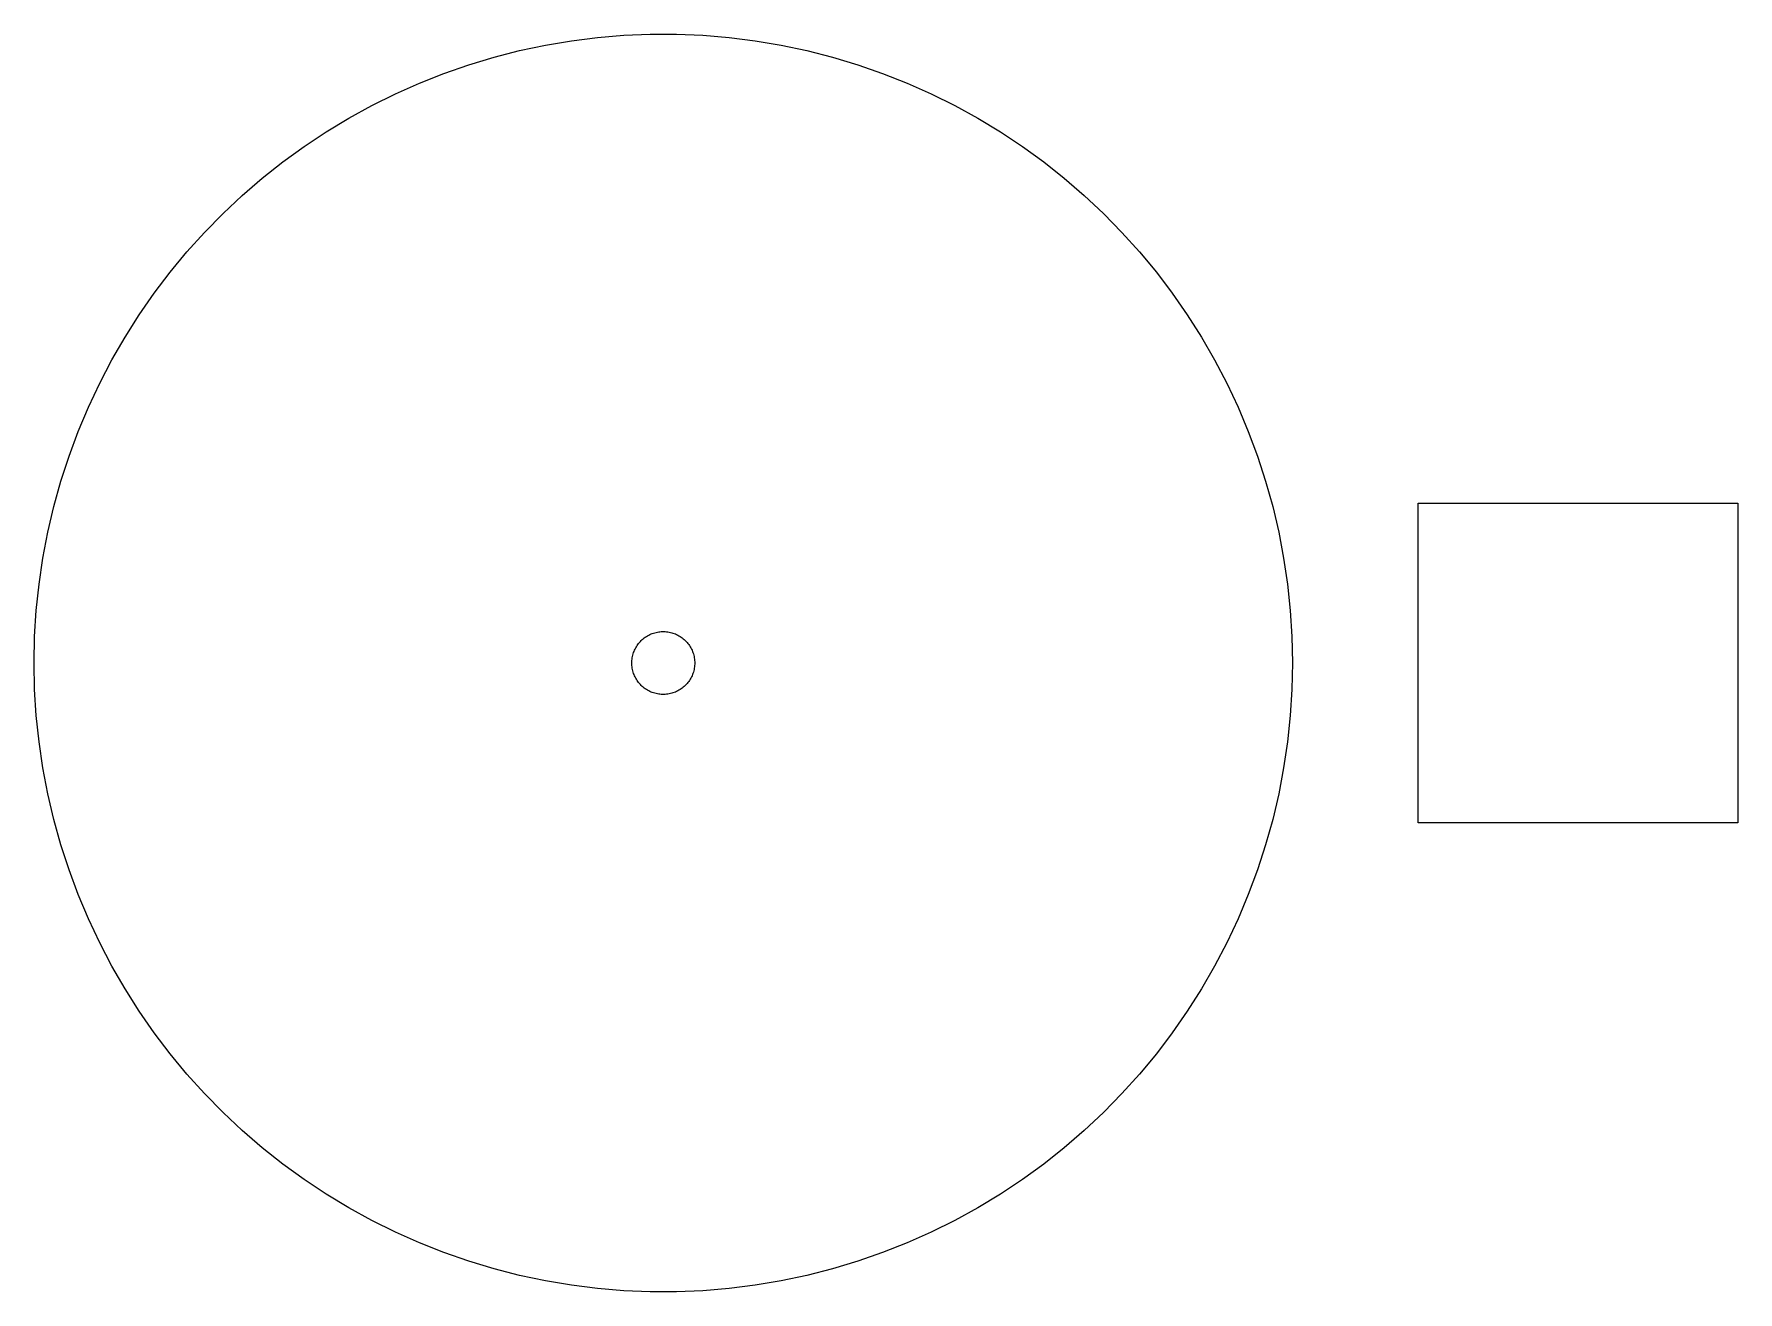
# Model space of a CAD drawing. Header units: millimetres. Extents: x -50 to 85, y -50 to 50.
import ezdxf

# ---------------------------------------------------------------- set-up
doc = ezdxf.new("R2010")
doc.units = ezdxf.units.MM
doc.layers.get('0').update_dxf_attribs({"linetype": 'CONTINUOUS', "lineweight": 0})

msp = doc.modelspace()

# ---------------------------------------------------------------- linework, layer by layer
for p, q in [((-11.418, 48.679), (-9.369, 49.114)), ((-9.369, 49.114), (-7.304, 49.464)), ((-7.304, 49.464), (-5.226, 49.726)), ((-5.226, 49.726), (-3.14, 49.901)), ((-3.14, 49.901), (-1.047, 49.989)), ((-1.047, 49.989), (1.047, 49.989)), ((1.047, 49.989), (3.14, 49.901)), ((3.14, 49.901), (5.226, 49.726)), ((5.226, 49.726), (7.304, 49.464)), ((7.304, 49.464), (9.369, 49.114)), ((9.369, 49.114), (11.418, 48.679)), ((-17.429, 46.864), (-15.451, 47.553)), ((-15.451, 47.553), (-13.446, 48.158)), ((-13.446, 48.158), (-11.418, 48.679)), ((11.418, 48.679), (13.446, 48.158)), ((13.446, 48.158), (15.451, 47.553)), ((15.451, 47.553), (17.429, 46.864)), ((-21.289, 45.241), (-19.376, 46.093)), ((-19.376, 46.093), (-17.429, 46.864)), ((17.429, 46.864), (19.376, 46.093)), ((19.376, 46.093), (21.289, 45.241)), ((-23.165, 44.31), (-21.289, 45.241)), ((21.289, 45.241), (23.165, 44.31)), ((-25, 43.301), (-23.165, 44.31)), ((23.165, 44.31), (25, 43.301)), ((-28.536, 41.057), (-26.791, 42.216)), ((-26.791, 42.216), (-25, 43.301)), ((25, 43.301), (26.791, 42.216)), ((26.791, 42.216), (28.536, 41.057)), ((-30.23, 39.826), (-28.536, 41.057)), ((28.536, 41.057), (30.23, 39.826)), ((-31.871, 38.526), (-30.23, 39.826)), ((30.23, 39.826), (31.871, 38.526)), ((-33.457, 37.157), (-31.871, 38.526)), ((31.871, 38.526), (33.457, 37.157)), ((-34.983, 35.724), (-33.457, 37.157)), ((33.457, 37.157), (34.983, 35.724)), ((-36.448, 34.227), (-34.983, 35.724)), ((34.983, 35.724), (36.448, 34.227)), ((-37.85, 32.671), (-36.448, 34.227)), ((36.448, 34.227), (37.85, 32.671)), ((-39.185, 31.057), (-37.85, 32.671)), ((37.85, 32.671), (39.185, 31.057)), ((-40.451, 29.389), (-39.185, 31.057)), ((39.185, 31.057), (40.451, 29.389)), ((-41.646, 27.67), (-40.451, 29.389)), ((40.451, 29.389), (41.646, 27.67)), ((-42.768, 25.901), (-41.646, 27.67)), ((41.646, 27.67), (42.768, 25.901)), ((-43.815, 24.088), (-42.768, 25.901)), ((42.768, 25.901), (43.815, 24.088)), ((-44.786, 22.232), (-43.815, 24.088)), ((43.815, 24.088), (44.786, 22.232)), ((-45.677, 20.337), (-44.786, 22.232)), ((44.786, 22.232), (45.677, 20.337)), ((-46.489, 18.406), (-45.677, 20.337)), ((45.677, 20.337), (46.489, 18.406)), ((-47.219, 16.443), (-46.489, 18.406)), ((46.489, 18.406), (47.219, 16.443)), ((-47.866, 14.452), (-47.219, 16.443)), ((47.219, 16.443), (47.866, 14.452)), ((-48.429, 12.434), (-47.866, 14.452)), ((47.866, 14.452), (48.429, 12.434)), ((-48.907, 10.396), (-48.429, 12.434)), ((48.429, 12.434), (48.907, 10.396)), ((60, -12.7), (60, 12.7)), ((60, 12.7), (85.4, 12.7)), ((85.4, 12.7), (85.4, -12.7)), ((-49.3, 8.338), (-48.907, 10.396)), ((48.907, 10.396), (49.3, 8.338)), ((-49.606, 6.267), (-49.3, 8.338)), ((49.3, 8.338), (49.606, 6.267)), ((-49.825, 4.184), (-49.606, 6.267)), ((49.606, 6.267), (49.825, 4.184)), ((-49.956, 2.094), (-49.825, 4.184)), ((49.825, 4.184), (49.956, 2.094)), ((-50, 0), (-49.956, 2.094)), ((-2.138, 1.295), (-2.082, 1.383)), ((-2.082, 1.383), (-2.023, 1.469)), ((-2.023, 1.469), (-1.959, 1.553)), ((-1.959, 1.553), (-1.892, 1.634)), ((-1.892, 1.634), (-1.822, 1.711)), ((-1.822, 1.711), (-1.749, 1.786)), ((-1.749, 1.786), (-1.673, 1.858)), ((-1.673, 1.858), (-1.594, 1.926)), ((-1.594, 1.926), (-1.511, 1.991)), ((-1.511, 1.991), (-1.427, 2.053)), ((-1.427, 2.053), (-1.34, 2.111)), ((-1.34, 2.111), (-1.25, 2.165)), ((-1.25, 2.165), (-1.158, 2.216)), ((-1.158, 2.216), (-1.064, 2.262)), ((-1.064, 2.262), (-0.969, 2.305)), ((-0.969, 2.305), (-0.871, 2.343)), ((-0.871, 2.343), (-0.773, 2.378)), ((-0.773, 2.378), (-0.672, 2.408)), ((-0.672, 2.408), (-0.571, 2.434)), ((-0.571, 2.434), (-0.468, 2.456)), ((-0.468, 2.456), (-0.365, 2.473)), ((-0.365, 2.473), (-0.261, 2.486)), ((-0.261, 2.486), (-0.157, 2.495)), ((-0.157, 2.495), (-0.052, 2.499)), ((-0.052, 2.499), (0.052, 2.499)), ((0.052, 2.499), (0.157, 2.495)), ((0.157, 2.495), (0.261, 2.486)), ((0.261, 2.486), (0.365, 2.473)), ((0.365, 2.473), (0.468, 2.456)), ((0.468, 2.456), (0.571, 2.434)), ((0.571, 2.434), (0.672, 2.408)), ((0.672, 2.408), (0.773, 2.378)), ((0.773, 2.378), (0.871, 2.343)), ((0.871, 2.343), (0.969, 2.305)), ((0.969, 2.305), (1.064, 2.262)), ((1.064, 2.262), (1.158, 2.216)), ((1.158, 2.216), (1.25, 2.165)), ((1.25, 2.165), (1.34, 2.111)), ((1.34, 2.111), (1.427, 2.053)), ((1.427, 2.053), (1.511, 1.991)), ((1.511, 1.991), (1.594, 1.926)), ((1.594, 1.926), (1.673, 1.858)), ((1.673, 1.858), (1.749, 1.786)), ((1.749, 1.786), (1.822, 1.711)), ((1.822, 1.711), (1.892, 1.634)), ((1.892, 1.634), (1.959, 1.553)), ((1.959, 1.553), (2.023, 1.469)), ((2.023, 1.469), (2.082, 1.383)), ((2.082, 1.383), (2.138, 1.295)), ((49.956, 2.094), (50, 0)), ((-49.956, -2.094), (-50, 0)), ((-2.5, 0), (-2.498, 0.105)), ((-2.498, -0.105), (-2.5, 0)), ((-2.498, 0.105), (-2.491, 0.209)), ((-2.491, 0.209), (-2.48, 0.313)), ((-2.48, 0.313), (-2.465, 0.417)), ((-2.465, 0.417), (-2.445, 0.52)), ((-2.445, 0.52), (-2.421, 0.622)), ((-2.421, 0.622), (-2.393, 0.723)), ((-2.393, 0.723), (-2.361, 0.822)), ((-2.361, 0.822), (-2.324, 0.92)), ((-2.324, 0.92), (-2.284, 1.017)), ((-2.284, 1.017), (-2.239, 1.112)), ((-2.239, 1.112), (-2.191, 1.204)), ((-2.191, 1.204), (-2.138, 1.295)), ((2.138, 1.295), (2.191, 1.204)), ((2.191, 1.204), (2.239, 1.112)), ((2.239, 1.112), (2.284, 1.017)), ((2.284, 1.017), (2.324, 0.92)), ((2.324, 0.92), (2.361, 0.822)), ((2.361, 0.822), (2.393, 0.723)), ((2.393, 0.723), (2.421, 0.622)), ((2.421, 0.622), (2.445, 0.52)), ((2.445, 0.52), (2.465, 0.417)), ((2.465, 0.417), (2.48, 0.313)), ((2.48, 0.313), (2.491, 0.209)), ((2.491, 0.209), (2.498, 0.105)), ((2.498, 0.105), (2.5, 0)), ((2.5, 0), (2.498, -0.105)), ((50, 0), (49.956, -2.094)), ((-2.491, -0.209), (-2.498, -0.105)), ((-2.48, -0.313), (-2.491, -0.209)), ((-2.465, -0.417), (-2.48, -0.313)), ((-2.445, -0.52), (-2.465, -0.417)), ((-2.421, -0.622), (-2.445, -0.52)), ((-2.393, -0.723), (-2.421, -0.622)), ((-2.361, -0.822), (-2.393, -0.723)), ((-2.324, -0.92), (-2.361, -0.822)), ((-2.284, -1.017), (-2.324, -0.92)), ((-2.239, -1.112), (-2.284, -1.017)), ((-2.191, -1.204), (-2.239, -1.112)), ((-2.138, -1.295), (-2.191, -1.204)), ((-2.082, -1.383), (-2.138, -1.295)), ((2.138, -1.295), (2.082, -1.383)), ((2.191, -1.204), (2.138, -1.295)), ((2.239, -1.112), (2.191, -1.204)), ((2.284, -1.017), (2.239, -1.112)), ((2.324, -0.92), (2.284, -1.017)), ((2.361, -0.822), (2.324, -0.92)), ((2.393, -0.723), (2.361, -0.822)), ((2.421, -0.622), (2.393, -0.723)), ((2.445, -0.52), (2.421, -0.622)), ((2.465, -0.417), (2.445, -0.52)), ((2.48, -0.313), (2.465, -0.417)), ((2.491, -0.209), (2.48, -0.313)), ((2.498, -0.105), (2.491, -0.209)), ((-49.825, -4.184), (-49.956, -2.094)), ((-2.023, -1.469), (-2.082, -1.383)), ((-1.959, -1.553), (-2.023, -1.469)), ((-1.892, -1.634), (-1.959, -1.553)), ((-1.822, -1.711), (-1.892, -1.634)), ((-1.749, -1.786), (-1.822, -1.711)), ((-1.673, -1.858), (-1.749, -1.786)), ((-1.594, -1.926), (-1.673, -1.858)), ((-1.511, -1.991), (-1.594, -1.926)), ((-1.427, -2.053), (-1.511, -1.991)), ((-1.34, -2.111), (-1.427, -2.053)), ((-1.25, -2.165), (-1.34, -2.111)), ((-1.158, -2.216), (-1.25, -2.165)), ((-1.064, -2.262), (-1.158, -2.216)), ((-0.969, -2.305), (-1.064, -2.262)), ((-0.871, -2.343), (-0.969, -2.305)), ((-0.773, -2.378), (-0.871, -2.343)), ((-0.672, -2.408), (-0.773, -2.378)), ((-0.571, -2.434), (-0.672, -2.408)), ((-0.468, -2.456), (-0.571, -2.434)), ((-0.365, -2.473), (-0.468, -2.456)), ((-0.261, -2.486), (-0.365, -2.473)), ((-0.157, -2.495), (-0.261, -2.486)), ((-0.052, -2.499), (-0.157, -2.495)), ((0.052, -2.499), (-0.052, -2.499)), ((0.157, -2.495), (0.052, -2.499)), ((0.261, -2.486), (0.157, -2.495)), ((0.365, -2.473), (0.261, -2.486)), ((0.468, -2.456), (0.365, -2.473)), ((0.571, -2.434), (0.468, -2.456)), ((0.672, -2.408), (0.571, -2.434)), ((0.773, -2.378), (0.672, -2.408)), ((0.871, -2.343), (0.773, -2.378)), ((0.969, -2.305), (0.871, -2.343)), ((1.064, -2.262), (0.969, -2.305)), ((1.158, -2.216), (1.064, -2.262)), ((1.25, -2.165), (1.158, -2.216)), ((1.34, -2.111), (1.25, -2.165)), ((1.427, -2.053), (1.34, -2.111)), ((1.511, -1.991), (1.427, -2.053)), ((1.594, -1.926), (1.511, -1.991)), ((1.673, -1.858), (1.594, -1.926)), ((1.749, -1.786), (1.673, -1.858)), ((1.822, -1.711), (1.749, -1.786)), ((1.892, -1.634), (1.822, -1.711)), ((1.959, -1.553), (1.892, -1.634)), ((2.023, -1.469), (1.959, -1.553)), ((2.082, -1.383), (2.023, -1.469)), ((49.956, -2.094), (49.825, -4.184)), ((-49.606, -6.267), (-49.825, -4.184)), ((49.825, -4.184), (49.606, -6.267)), ((-49.3, -8.338), (-49.606, -6.267)), ((49.606, -6.267), (49.3, -8.338)), ((-48.907, -10.396), (-49.3, -8.338)), ((49.3, -8.338), (48.907, -10.396)), ((-48.429, -12.434), (-48.907, -10.396)), ((48.907, -10.396), (48.429, -12.434)), ((-47.866, -14.452), (-48.429, -12.434)), ((48.429, -12.434), (47.866, -14.452)), ((85.4, -12.7), (60, -12.7)), ((-47.219, -16.443), (-47.866, -14.452)), ((47.866, -14.452), (47.219, -16.443)), ((-46.489, -18.406), (-47.219, -16.443)), ((47.219, -16.443), (46.489, -18.406)), ((-45.677, -20.337), (-46.489, -18.406)), ((46.489, -18.406), (45.677, -20.337)), ((-44.786, -22.232), (-45.677, -20.337)), ((45.677, -20.337), (44.786, -22.232)), ((-43.815, -24.088), (-44.786, -22.232)), ((44.786, -22.232), (43.815, -24.088)), ((-42.768, -25.901), (-43.815, -24.088)), ((43.815, -24.088), (42.768, -25.901)), ((-41.646, -27.67), (-42.768, -25.901)), ((42.768, -25.901), (41.646, -27.67)), ((-40.451, -29.389), (-41.646, -27.67)), ((41.646, -27.67), (40.451, -29.389)), ((-39.185, -31.057), (-40.451, -29.389)), ((40.451, -29.389), (39.185, -31.057)), ((-37.85, -32.671), (-39.185, -31.057)), ((39.185, -31.057), (37.85, -32.671)), ((-36.448, -34.227), (-37.85, -32.671)), ((37.85, -32.671), (36.448, -34.227)), ((-34.983, -35.724), (-36.448, -34.227)), ((36.448, -34.227), (34.983, -35.724)), ((-33.457, -37.157), (-34.983, -35.724)), ((34.983, -35.724), (33.457, -37.157)), ((-31.871, -38.526), (-33.457, -37.157)), ((33.457, -37.157), (31.871, -38.526)), ((-30.23, -39.826), (-31.871, -38.526)), ((31.871, -38.526), (30.23, -39.826)), ((-28.536, -41.057), (-30.23, -39.826)), ((30.23, -39.826), (28.536, -41.057)), ((-26.791, -42.216), (-28.536, -41.057)), ((28.536, -41.057), (26.791, -42.216)), ((-25, -43.301), (-26.791, -42.216)), ((-23.165, -44.31), (-25, -43.301)), ((25, -43.301), (23.165, -44.31)), ((26.791, -42.216), (25, -43.301)), ((-21.289, -45.241), (-23.165, -44.31)), ((23.165, -44.31), (21.289, -45.241)), ((-19.376, -46.093), (-21.289, -45.241)), ((21.289, -45.241), (19.376, -46.093)), ((-17.429, -46.864), (-19.376, -46.093)), ((-15.451, -47.553), (-17.429, -46.864)), ((17.429, -46.864), (15.451, -47.553)), ((19.376, -46.093), (17.429, -46.864)), ((-13.446, -48.158), (-15.451, -47.553)), ((-11.418, -48.679), (-13.446, -48.158)), ((-9.369, -49.114), (-11.418, -48.679)), ((11.418, -48.679), (9.369, -49.114)), ((13.446, -48.158), (11.418, -48.679)), ((15.451, -47.553), (13.446, -48.158)), ((-7.304, -49.464), (-9.369, -49.114)), ((-5.226, -49.726), (-7.304, -49.464)), ((-3.14, -49.901), (-5.226, -49.726)), ((-1.047, -49.989), (-3.14, -49.901)), ((1.047, -49.989), (-1.047, -49.989)), ((3.14, -49.901), (1.047, -49.989)), ((5.226, -49.726), (3.14, -49.901)), ((7.304, -49.464), (5.226, -49.726)), ((9.369, -49.114), (7.304, -49.464))]:
    msp.add_line(p, q)

doc.saveas('drawing.dxf')
